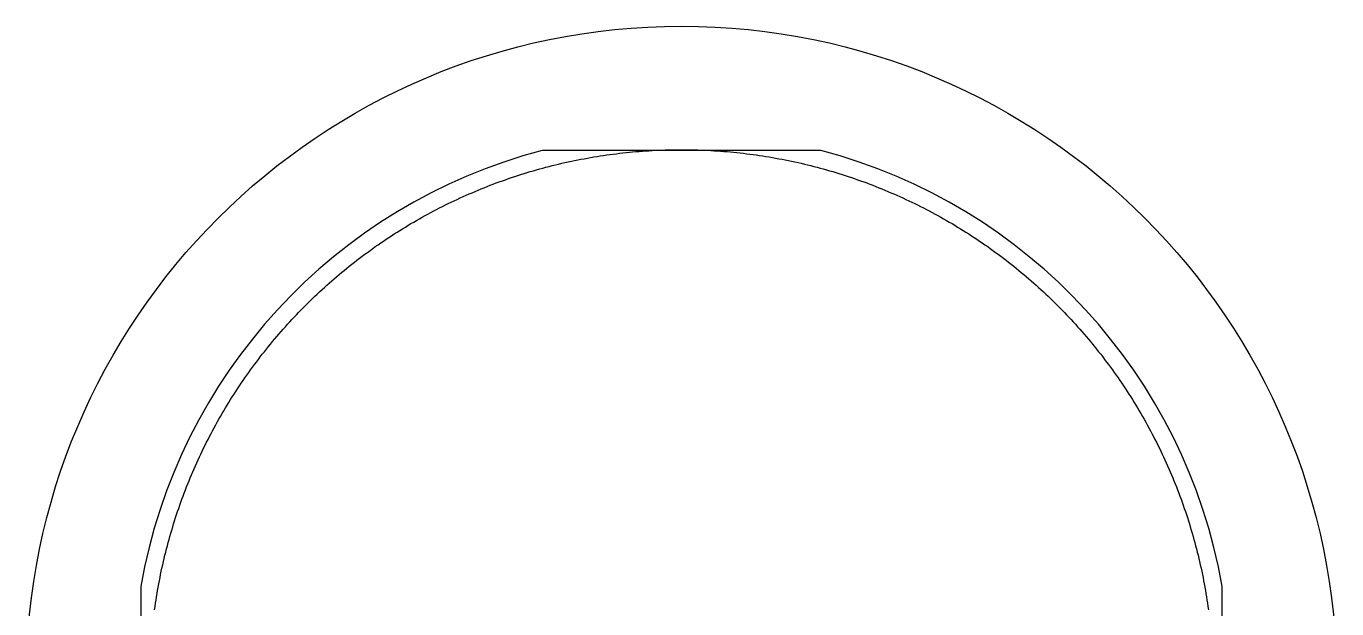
# Model space of a CAD drawing. Header units: millimetres. Extents: x 6107 to 6696, y -7540 to -7123.
# Drawn here: x 6528.1 to 6618.1, y -7317.2 to -7277.2 of the extents above; entities that cross this region are included whole.
import ezdxf

# ---------------------------------------------------------------- set-up
doc = ezdxf.new("R2010")
doc.units = ezdxf.units.MM
doc.header["$LTSCALE"] = 32.67
for name, color, linetype in [('BZ', 210, 'CONTINUOUS'), ('ITO', 3, 'CONTINUOUS'), ('sensor', 7, 'CONTINUOUS')]:
    doc.layers.add(name, color=color, linetype=linetype)

msp = doc.modelspace()

# ---------------------------------------------------------------- linework, layer by layer
at = {"layer": 'BZ'}
msp.add_lwpolyline([(6536.922, -7317.278), (6536.952, -7317.056), (6536.985, -7316.835), (6537.018, -7316.613), (6537.053, -7316.392), (6537.089, -7316.171), (6537.127, -7315.95), (6537.166, -7315.729), (6537.206, -7315.509), (6537.248, -7315.289), (6537.291, -7315.069), (6537.335, -7314.849), (6537.381, -7314.63), (6537.428, -7314.411), (6537.477, -7314.192), (6537.526, -7313.974), (6537.578, -7313.756), (6537.63, -7313.538), (6537.684, -7313.32), (6537.739, -7313.103), (6537.795, -7312.886), (6537.853, -7312.67), (6537.912, -7312.454), (6537.973, -7312.238), (6538.034, -7312.023), (6538.097, -7311.808), (6538.162, -7311.593), (6538.227, -7311.379), (6538.294, -7311.165), (6538.363, -7310.952), (6538.432, -7310.739), (6538.503, -7310.526), (6538.576, -7310.314), (6538.649, -7310.102), (6538.724, -7309.891), (6538.8, -7309.68), (6538.877, -7309.47), (6538.956, -7309.26), (6539.036, -7309.051), (6539.117, -7308.842), (6539.2, -7308.634), (6539.284, -7308.426), (6539.369, -7308.219), (6539.455, -7308.012), (6539.543, -7307.806), (6539.632, -7307.601), (6539.722, -7307.395), (6539.813, -7307.191), (6539.906, -7306.987), (6540, -7306.783), (6540.095, -7306.581), (6540.192, -7306.378), (6540.289, -7306.177), (6540.388, -7305.976), (6540.488, -7305.775), (6540.59, -7305.575), (6540.692, -7305.376), (6540.796, -7305.178), (6540.901, -7304.98), (6541.007, -7304.783), (6541.115, -7304.586), (6541.223, -7304.39), (6541.333, -7304.195), (6541.444, -7304), (6541.556, -7303.806), (6541.67, -7303.613), (6541.784, -7303.42), (6541.9, -7303.229), (6542.017, -7303.038), (6542.135, -7302.847), (6542.254, -7302.657), (6542.375, -7302.469), (6542.497, -7302.28), (6542.619, -7302.093), (6542.743, -7301.906), (6542.868, -7301.72), (6542.994, -7301.535), (6543.122, -7301.351), (6543.25, -7301.167), (6543.38, -7300.985), (6543.51, -7300.803), (6543.642, -7300.621), (6543.775, -7300.441), (6543.909, -7300.261), (6544.044, -7300.083), (6544.18, -7299.905), (6544.318, -7299.728), (6544.456, -7299.552), (6544.596, -7299.376), (6544.736, -7299.202), (6544.878, -7299.028), (6545.02, -7298.855), (6545.164, -7298.684), (6545.309, -7298.513), (6545.455, -7298.342), (6545.602, -7298.173), (6545.749, -7298.005), (6545.898, -7297.838), (6546.048, -7297.671), (6546.199, -7297.506), (6546.351, -7297.341), (6546.504, -7297.177), (6546.658, -7297.014), (6546.813, -7296.853), (6546.969, -7296.692), (6547.126, -7296.532), (6547.284, -7296.373), (6547.443, -7296.215), (6547.603, -7296.058), (6547.764, -7295.902), (6547.926, -7295.747), (6548.088, -7295.593), (6548.252, -7295.44), (6548.417, -7295.288), (6548.582, -7295.137), (6548.749, -7294.987), (6548.916, -7294.838), (6549.084, -7294.691), (6549.254, -7294.544), (6549.424, -7294.398), (6549.595, -7294.253), (6549.766, -7294.109), (6549.939, -7293.967), (6550.113, -7293.825), (6550.287, -7293.685), (6550.463, -7293.545), (6550.639, -7293.407), (6550.816, -7293.269), (6550.994, -7293.133), (6551.173, -7292.998), (6551.352, -7292.864), (6551.532, -7292.731), (6551.714, -7292.599), (6551.896, -7292.469), (6552.078, -7292.339), (6552.262, -7292.211), (6552.446, -7292.083), (6552.631, -7291.957), (6552.817, -7291.832), (6553.004, -7291.708), (6553.191, -7291.585), (6553.38, -7291.464), (6553.569, -7291.343), (6553.758, -7291.224), (6553.949, -7291.106), (6554.14, -7290.989), (6554.332, -7290.873), (6554.524, -7290.759), (6554.717, -7290.645), (6554.911, -7290.533), (6555.106, -7290.422), (6555.301, -7290.312), (6555.497, -7290.204), (6555.694, -7290.096), (6555.891, -7289.99), (6556.089, -7289.885), (6556.287, -7289.781), (6556.487, -7289.679), (6556.686, -7289.577), (6556.887, -7289.477), (6557.088, -7289.378), (6557.289, -7289.281), (6557.492, -7289.184), (6557.695, -7289.089), (6557.898, -7288.995), (6558.102, -7288.902), (6558.306, -7288.811), (6558.512, -7288.721), (6558.717, -7288.632), (6558.923, -7288.544), (6559.13, -7288.458), (6559.337, -7288.373), (6559.545, -7288.289), (6559.753, -7288.206), (6559.962, -7288.125), (6560.172, -7288.045), (6560.381, -7287.966), (6560.592, -7287.889), (6560.802, -7287.813), (6561.013, -7287.738), (6561.225, -7287.664), (6561.437, -7287.592), (6561.65, -7287.521), (6561.863, -7287.452), (6562.076, -7287.383), (6562.29, -7287.316), (6562.504, -7287.251), (6562.719, -7287.186), (6562.934, -7287.123), (6563.149, -7287.061), (6563.365, -7287.001), (6563.581, -7286.942), (6563.797, -7286.884), (6564.014, -7286.828), (6564.231, -7286.773), (6564.449, -7286.719), (6564.667, -7286.666), (6564.885, -7286.615), (6565.103, -7286.566), (6565.322, -7286.517), (6565.541, -7286.47), (6565.76, -7286.424), (6565.98, -7286.38), (6566.2, -7286.337), (6566.42, -7286.295), (6566.64, -7286.255), (6566.861, -7286.216), (6567.082, -7286.178), (6567.303, -7286.142), (6567.524, -7286.107), (6567.746, -7286.074), (6567.967, -7286.041), (6568.189, -7286.011), (6568.411, -7285.981), (6568.634, -7285.953), (6568.856, -7285.926), (6569.079, -7285.901), (6569.302, -7285.877), (6569.524, -7285.854), (6569.747, -7285.833), (6569.971, -7285.813), (6570.194, -7285.794), (6570.417, -7285.777), (6570.641, -7285.762), (6570.864, -7285.747), (6571.088, -7285.734), (6571.312, -7285.722), (6571.536, -7285.712), (6571.759, -7285.703), (6571.983, -7285.696), (6572.207, -7285.689), (6572.431, -7285.685), (6572.655, -7285.681), (6572.879, -7285.679), (6573.103, -7285.678), (6573.328, -7285.679), (6573.552, -7285.681), (6573.776, -7285.685), (6574, -7285.689), (6574.224, -7285.696), (6574.447, -7285.703), (6574.671, -7285.712), (6574.895, -7285.722), (6575.119, -7285.734), (6575.343, -7285.747), (6575.566, -7285.762), (6575.79, -7285.777), (6576.013, -7285.794), (6576.236, -7285.813), (6576.459, -7285.833), (6576.682, -7285.854), (6576.905, -7285.877), (6577.128, -7285.901), (6577.351, -7285.926), (6577.573, -7285.953), (6577.795, -7285.981), (6578.018, -7286.011), (6578.239, -7286.041), (6578.461, -7286.074), (6578.683, -7286.107), (6578.904, -7286.142), (6579.125, -7286.178), (6579.346, -7286.216), (6579.567, -7286.255), (6579.787, -7286.295), (6580.007, -7286.337), (6580.227, -7286.38), (6580.447, -7286.424), (6580.666, -7286.47), (6580.885, -7286.517), (6581.104, -7286.566), (6581.322, -7286.615), (6581.54, -7286.666), (6581.758, -7286.719), (6581.976, -7286.773), (6582.193, -7286.828), (6582.41, -7286.884), (6582.626, -7286.942), (6582.842, -7287.001), (6583.058, -7287.061), (6583.273, -7287.123), (6583.488, -7287.186), (6583.703, -7287.251), (6583.917, -7287.316), (6584.131, -7287.383), (6584.344, -7287.452), (6584.557, -7287.521), (6584.77, -7287.592), (6584.982, -7287.664), (6585.193, -7287.738), (6585.405, -7287.813), (6585.615, -7287.889), (6585.826, -7287.966), (6586.035, -7288.045), (6586.245, -7288.125), (6586.453, -7288.206), (6586.662, -7288.289), (6586.87, -7288.373), (6587.077, -7288.458), (6587.283, -7288.544), (6587.49, -7288.632), (6587.695, -7288.721), (6587.9, -7288.811), (6588.105, -7288.902), (6588.309, -7288.995), (6588.512, -7289.089), (6588.715, -7289.184), (6588.917, -7289.281), (6589.119, -7289.378), (6589.32, -7289.477), (6589.521, -7289.577), (6589.72, -7289.679), (6589.92, -7289.781), (6590.118, -7289.885), (6590.316, -7289.99), (6590.513, -7290.096), (6590.71, -7290.204), (6590.906, -7290.312), (6591.101, -7290.422), (6591.296, -7290.533), (6591.49, -7290.645), (6591.683, -7290.759), (6591.875, -7290.873), (6592.067, -7290.989), (6592.258, -7291.106), (6592.449, -7291.224), (6592.638, -7291.343), (6592.827, -7291.464), (6593.015, -7291.585), (6593.203, -7291.708), (6593.39, -7291.832), (6593.575, -7291.957), (6593.761, -7292.083), (6593.945, -7292.211), (6594.129, -7292.339), (6594.311, -7292.469), (6594.493, -7292.599), (6594.674, -7292.731), (6594.855, -7292.864), (6595.034, -7292.998), (6595.213, -7293.133), (6595.391, -7293.269), (6595.568, -7293.407), (6595.744, -7293.545), (6595.92, -7293.685), (6596.094, -7293.825), (6596.268, -7293.967), (6596.44, -7294.109), (6596.612, -7294.253), (6596.783, -7294.398), (6596.953, -7294.544), (6597.123, -7294.691), (6597.291, -7294.838), (6597.458, -7294.987), (6597.625, -7295.137), (6597.79, -7295.288), (6597.955, -7295.44), (6598.119, -7295.593), (6598.281, -7295.747), (6598.443, -7295.902), (6598.604, -7296.058), (6598.764, -7296.215), (6598.923, -7296.373), (6599.081, -7296.532), (6599.238, -7296.692), (6599.394, -7296.853), (6599.549, -7297.014), (6599.703, -7297.177), (6599.856, -7297.341), (6600.008, -7297.506), (6600.159, -7297.671), (6600.308, -7297.838), (6600.457, -7298.005), (6600.605, -7298.173), (6600.752, -7298.342), (6600.898, -7298.513), (6601.043, -7298.684), (6601.187, -7298.855), (6601.329, -7299.028), (6601.471, -7299.202), (6601.611, -7299.376), (6601.751, -7299.552), (6601.889, -7299.728), (6602.026, -7299.905), (6602.163, -7300.083), (6602.298, -7300.261), (6602.432, -7300.441), (6602.565, -7300.621), (6602.696, -7300.803), (6602.827, -7300.985), (6602.957, -7301.167), (6603.085, -7301.351), (6603.213, -7301.535), (6603.339, -7301.72), (6603.464, -7301.906), (6603.588, -7302.093), (6603.71, -7302.28), (6603.832, -7302.469), (6603.952, -7302.657), (6604.072, -7302.847), (6604.19, -7303.038), (6604.307, -7303.229), (6604.423, -7303.42), (6604.537, -7303.613), (6604.651, -7303.806), (6604.763, -7304), (6604.874, -7304.195), (6604.984, -7304.39), (6605.092, -7304.586), (6605.2, -7304.783), (6605.306, -7304.98), (6605.411, -7305.178), (6605.515, -7305.376), (6605.617, -7305.575), (6605.719, -7305.775), (6605.819, -7305.976), (6605.918, -7306.177), (6606.015, -7306.378), (6606.112, -7306.581), (6606.207, -7306.783), (6606.301, -7306.987), (6606.393, -7307.191), (6606.485, -7307.395), (6606.575, -7307.601), (6606.664, -7307.806), (6606.752, -7308.012), (6606.838, -7308.219), (6606.923, -7308.426), (6607.007, -7308.634), (6607.089, -7308.842), (6607.171, -7309.051), (6607.251, -7309.26), (6607.329, -7309.47), (6607.407, -7309.68), (6607.483, -7309.891), (6607.558, -7310.102), (6607.631, -7310.314), (6607.704, -7310.526), (6607.775, -7310.739), (6607.844, -7310.952), (6607.912, -7311.165), (6607.979, -7311.379), (6608.045, -7311.593), (6608.11, -7311.808), (6608.173, -7312.023), (6608.234, -7312.238), (6608.295, -7312.454), (6608.354, -7312.67), (6608.412, -7312.886), (6608.468, -7313.103), (6608.523, -7313.32), (6608.577, -7313.538), (6608.629, -7313.756), (6608.68, -7313.974), (6608.73, -7314.192), (6608.779, -7314.411), (6608.826, -7314.63), (6608.871, -7314.849), (6608.916, -7315.069), (6608.959, -7315.289), (6609.001, -7315.509), (6609.041, -7315.729), (6609.08, -7315.95), (6609.118, -7316.171), (6609.154, -7316.392), (6609.189, -7316.613), (6609.222, -7316.835), (6609.254, -7317.056), (6609.285, -7317.278)], dxfattribs=at)
at = {"layer": 'ITO', "color": 251, "true_color": 0x636466}
msp.add_circle((6573.103, -7322.197), 45, dxfattribs=at)
at = {"layer": 'sensor', "color": 0}
msp.add_lwpolyline([(6586.319, -7361.161, 0.198912), (6586.672, -7361.014), (6594.341, -7353.345, 0.202419), (6610.237, -7328.705), (6610.237, -7315.688, 0.293118), (6582.678, -7285.733), (6563.529, -7285.733, 0.293118), (6535.969, -7315.688), (6535.969, -7328.705, 0.202419), (6551.866, -7353.345), (6559.534, -7361.014, 0.198912), (6559.888, -7361.161)], format="xyb", close=True, dxfattribs=at)
msp.add_lwpolyline([(6586.319, -7361.161, 0.198912), (6586.672, -7361.014), (6594.341, -7353.345, 0.202419), (6610.237, -7328.705), (6610.237, -7315.688, 0.293118), (6582.678, -7285.733), (6563.529, -7285.733, 0.293118), (6535.969, -7315.688), (6535.969, -7328.705, 0.202419), (6551.866, -7353.345), (6559.534, -7361.014, 0.198912), (6559.888, -7361.161)], format="xyb", close=True, dxfattribs=at)

doc.saveas('drawing.dxf')
